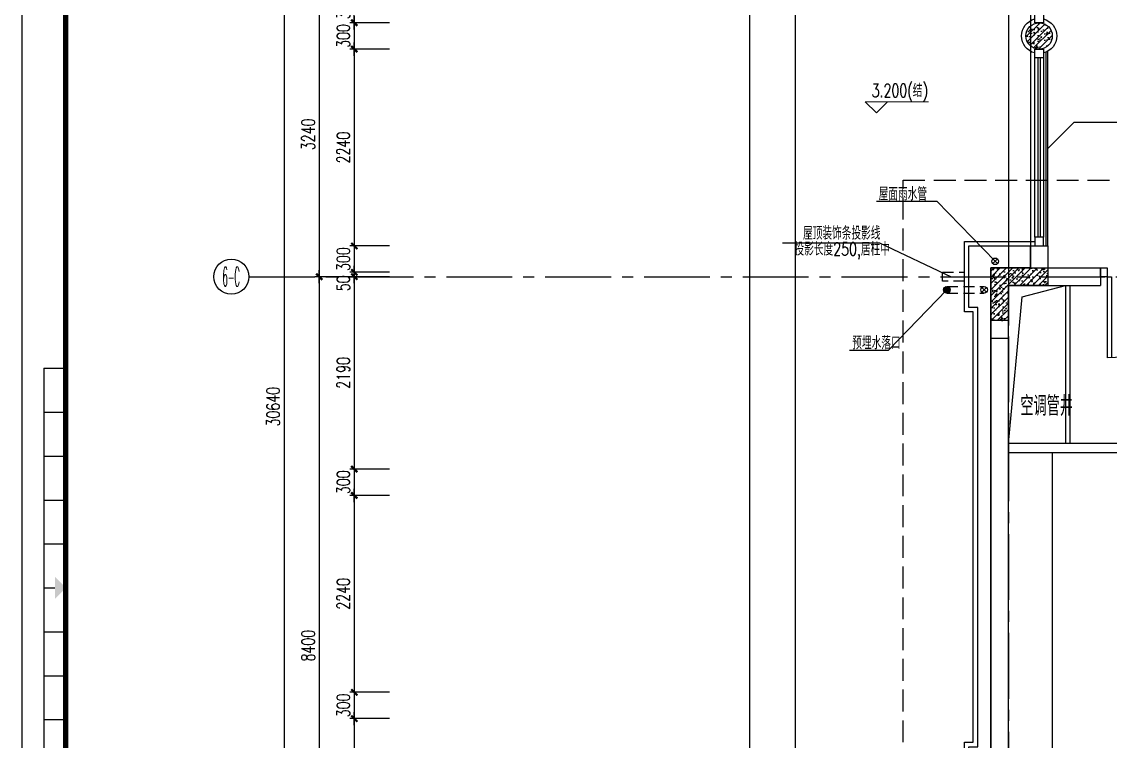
# Model space of a CAD drawing. Extents: x -395226 to -176901, y -140672 to 68263.
# Drawn here: x -277852 to -265455, y 36792 to 44981 of the extents above; entities that cross this region are included whole.
import ezdxf
from ezdxf.enums import TextEntityAlignment as Align

# ---------------------------------------------------------------- set-up
doc = ezdxf.new("R2010")
doc.units = 0
doc.header["$LTSCALE"] = 1000
doc.header["$MEASUREMENT"] = 0
for name, pattern in [('ACAD_ISO08W100', [36, 24, -3, 6, -3]), ('DASH', [0.35, 0.25, -0.1]), ('HIDDEN', [0.375, 0.25, -0.125]), ('HIDDEN2', [0.1875, 0.125, -0.0625]), ('Plans$0$CENTER2', [1.125, 0.75, -0.125, 0.125, -0.125])]:
    doc.linetypes.add(name, pattern=pattern)
doc.layers.get('0').update_dxf_attribs({"linetype": 'CONTINUOUS'})
doc.layers.get('Defpoints').update_dxf_attribs({"linetype": 'CONTINUOUS'})
for name, color, linetype in [('A-AXIS', 3, 'CONTINUOUS'), ('A-AXIS-TEXT', 7, 'CONTINUOUS'), ('A-COLUMN', 1, 'CONTINUOUS'), ('A-COLUMN-hatch', 252, 'CONTINUOUS'), ('A-DIM', 201, 'CONTINUOUS'), ('A-DOTE', 8, 'ACAD_ISO08W100'), ('A-FACADE', 5, 'CONTINUOUS'), ('A-FIN-GRAN', 34, 'CONTINUOUS'), ('A-FIN-METAL', 150, 'CONTINUOUS'), ('A-FUR', 251, 'CONTINUOUS'), ('A-LINE', 8, 'CONTINUOUS'), ('A-NOTE', 150, 'CONTINUOUS'), ('A-PUB-DIM', 3, 'CONTINUOUS'), ('A-RAIN', 6, 'CONTINUOUS'), ('A-ROOF', 7, 'CONTINUOUS'), ('A-TEXT-CN', 31, 'CONTINUOUS'), ('A-WALL', 2, 'CONTINUOUS'), ('A-WINDOW', 4, 'CONTINUOUS'), ('A-隔墙', 3, 'CONTINUOUS'), ('Plans$0$Grid', 9, 'Plans$0$CENTER2'), ('图框', 7, 'CONTINUOUS')]:
    doc.layers.add(name, color=color, linetype=linetype)
doc.layers.add('A-LEVEL', color=135, linetype='CONTINUOUS', lineweight=0)
doc.styles.add('_HZTXT', font='tjromans.shx', dxfattribs={"width": 0.7, "bigfont": 'tjhztxt.shx'})
doc.styles.add('COMPLEX', font='COMPLEX')
doc.styles.add('DIM_FONT', font='SIMPLEX', dxfattribs={"width": 0.7, "bigfont": 'GBCBIG'})
doc.styles.add('PRC-S', font='tjromans.shx', dxfattribs={"width": 0.7, "bigfont": 'tjhztxt.shx'})
doc.styles.add('zjz', font='tjromans.shx', dxfattribs={"width": 0.7, "height": 500, "bigfont": 'tjhztxt.shx'})
doc.dimstyles.new('DIM100', dxfattribs={"dimscale": 100, "dimtxt": 3, "dimasz": 0.01, "dimexe": 1, "dimexo": 1, "dimgap": 1, "dimtad": 1, "dimdec": 0, "dimzin": 0, "dimdsep": 46, "dimtxsty": 'DIM_FONT', "dimblk1": '_DIMX', "dimblk2": '_DIMX', "dimsah": 1, "dimcen": 0.01, "dimclrd": 256, "dimclre": 256, "dimclrt": 7, "dimadec": 0, "dimazin": 0, "dimtfac": 1, "dimtdec": 0, "dimtix": 1, "dimtmove": 2, "dimatfit": 3, "dimldrblk": '_DIMX', "dimfxl": 0, "dimtolj": 1, "dimtzin": 5, "dimarcsym": 0})

# ---------------------------------------------------------------- blocks, each defined once
blk = doc.blocks.new('_DIMX')
blk.add_line((-150, 0), (150, 0))
at = {"const_width": 50}
blk.add_lwpolyline([(-70, -70), (70, 70)], dxfattribs=at)
blk = doc.blocks.new('*D486')
at = {"layer": 'A-PUB-DIM', "lineweight": -2}
for p, q in [((-26847.54071439872, 9239.999996107537), (-27448.22963262349, 9239.999996107537)), ((-27398.22963262349, 9239.499996107537), (-27398.22963262349, 6000.500001208857)), ((-26847.54071439872, 6000.000001208857), (-27448.22963262349, 6000.000001208857))]:
    blk.add_line(p, q, dxfattribs=at)
at = {"layer": 'Defpoints', "color": 0}
for p in [(-26797.54071439872, 9239.999996107537), (-27398.22963262349, 6000.000001208857), (-26797.54071439872, 6000.000001208857)]:
    blk.add_point(p, dxfattribs=at)
at = {"layer": 'A-PUB-DIM', "lineweight": -2, "xscale": 0.5, "yscale": 0.5, "zscale": 0.5}
for p, rotation in [((-27398.22963262349, 9239.999996107537), 90), ((-27398.22963262349, 6000.000001208857), 270)]:
    blk.add_blockref('_DIMX', p, dxfattribs=dict(at, rotation=rotation))
at = {"layer": 'A-PUB-DIM', "insert": (-27523.22963262349, 7619.999998658193), "char_height": 150, "attachment_point": 5, "rotation": 90, "style": 'DIM_FONT'}
blk.add_mtext('\\A1;3240', dxfattribs=at)
blk = doc.blocks.new('*D487')
at = {"layer": 'A-PUB-DIM', "lineweight": -2}
for p, q in [((-26847.54071439872, 6000.000001208857), (-27448.22963262349, 6000.000001208857)), ((-27398.22963262349, 5999.500001208857), (-27398.22963262349, -2399.499995177146)), ((-26847.54071439872, -2399.999995177146), (-27448.22963262349, -2399.999995177146))]:
    blk.add_line(p, q, dxfattribs=at)
at = {"layer": 'Defpoints', "color": 0}
for p in [(-26797.54071439872, 6000.000001208857), (-27398.22963262349, -2399.999995177146), (-26797.54071439872, -2399.999995177146)]:
    blk.add_point(p, dxfattribs=at)
at = {"layer": 'A-PUB-DIM', "lineweight": -2, "xscale": 0.5, "yscale": 0.5, "zscale": 0.5}
for p, rotation in [((-27398.22963262349, 6000.000001208857), 90), ((-27398.22963262349, -2399.999995177146), 270)]:
    blk.add_blockref('_DIMX', p, dxfattribs=dict(at, rotation=rotation))
at = {"layer": 'A-PUB-DIM', "insert": (-27523.22963262349, 1800.000003015851), "char_height": 150, "attachment_point": 5, "rotation": 90, "style": 'DIM_FONT'}
blk.add_mtext('\\A1;8400', dxfattribs=at)
blk = doc.blocks.new('*D489')
at = {"layer": 'A-PUB-DIM', "lineweight": -2}
for p, q in [((-26539.83046377753, 19840.0000021781), (-27848.22963262349, 19840.0000021781)), ((-27798.22963262349, 19839.5000021781), (-27798.22963262349, -10799.49999843026)), ((-26539.83046377753, -10799.99999843026), (-27848.22963262349, -10799.99999843026))]:
    blk.add_line(p, q, dxfattribs=at)
at = {"layer": 'Defpoints', "color": 0}
for p in [(-26489.83046377753, 19840.0000021781), (-27798.22963262349, -10799.99999843026), (-26489.83046377753, -10799.99999843026)]:
    blk.add_point(p, dxfattribs=at)
at = {"layer": 'A-PUB-DIM', "lineweight": -2, "xscale": 0.5, "yscale": 0.5, "zscale": 0.5}
for p, rotation in [((-27798.22963262349, 19840.0000021781), 90), ((-27798.22963262349, -10799.99999843026), 270)]:
    blk.add_blockref('_DIMX', p, dxfattribs=dict(at, rotation=rotation))
at = {"layer": 'A-PUB-DIM', "insert": (-27923.22963262349, 4520.000001873918), "char_height": 150, "attachment_point": 5, "rotation": 90, "style": 'DIM_FONT'}
blk.add_mtext('\\A1;30640', dxfattribs=at)
blk = doc.blocks.new('_AXISO')
blk.add_circle((0, 0), 0.5)
at = {"layer": 'A-AXIS-TEXT', "style": 'COMPLEX', "width": 1.041666666666667}
blk.add_attdef('A', text='', height=0.56, dxfattribs=at).set_placement((-0.25, -0.28), (0.25, -0.28), align=Align.FIT)
blk = doc.blocks.new('*D438')
at = {"layer": 'A-DIM', "lineweight": -2}
for p, q in [((-273664.8500805426, 44969.81240988581), (-274114.8500805424, 44969.81240988581)), ((-274064.8500805424, 44970.31240988581), (-274064.8500805424, 44970.81240988581)), ((-274064.8500805424, 44969.81240988581), (-274064.8500805424, 44669.81240988511)), ((-273664.8500805424, 44669.81240988511), (-274114.8500805424, 44669.81240988511)), ((-274064.8500805424, 44669.31240988511), (-274064.8500805424, 44668.81240988511))]:
    blk.add_line(p, q, dxfattribs=at)
at = {"layer": 'Defpoints', "color": 0}
for p in [(-273614.8500805426, 44969.81240988581), (-274064.8500805424, 44669.81240988511), (-273614.8500805424, 44669.81240988511)]:
    blk.add_point(p, dxfattribs=at)
at = {"layer": 'A-DIM', "lineweight": -2, "xscale": 0.5, "yscale": 0.5, "zscale": 0.5}
for p, rotation in [((-274064.8500805424, 44969.81240988581), 270), ((-274064.8500805424, 44669.81240988511), 90)]:
    blk.add_blockref('_DIMX', p, dxfattribs=dict(at, rotation=rotation))
at = {"layer": 'A-DIM', "insert": (-274189.8500805424, 44819.81240988542), "char_height": 150, "attachment_point": 5, "rotation": 90, "style": 'DIM_FONT'}
blk.add_mtext('\\A1;300', dxfattribs=at)
blk = doc.blocks.new('*D439')
at = {"layer": 'A-DIM', "lineweight": -2}
for p, q in [((-273664.8500805424, 44669.81240988511), (-274114.8500805419, 44669.81240988511)), ((-274064.8500805419, 44669.31240988511), (-274064.8500805419, 42430.3124098851)), ((-273664.8500805416, 42429.8124098851), (-274114.8500805419, 42429.8124098851))]:
    blk.add_line(p, q, dxfattribs=at)
at = {"layer": 'Defpoints', "color": 0}
for p in [(-273614.8500805424, 44669.81240988511), (-274064.8500805419, 42429.8124098851), (-273614.8500805416, 42429.8124098851)]:
    blk.add_point(p, dxfattribs=at)
at = {"layer": 'A-DIM', "lineweight": -2, "xscale": 0.5, "yscale": 0.5, "zscale": 0.5}
for p, rotation in [((-274064.8500805419, 44669.81240988511), 90), ((-274064.8500805419, 42429.8124098851), 270)]:
    blk.add_blockref('_DIMX', p, dxfattribs=dict(at, rotation=rotation))
at = {"layer": 'A-DIM', "insert": (-274189.8500805419, 43549.81240988506), "char_height": 150, "attachment_point": 5, "rotation": 90, "style": 'DIM_FONT'}
blk.add_mtext('\\A1;2240', dxfattribs=at)
blk = doc.blocks.new('*D440')
at = {"layer": 'A-DIM', "lineweight": -2}
for p, q in [((-273664.8500805416, 42429.8124098851), (-274114.8500805414, 42429.8124098851)), ((-274064.8500805414, 42430.3124098851), (-274064.8500805414, 42430.8124098851)), ((-274064.8500805414, 42429.8124098851), (-274064.8500805414, 42129.8124098851)), ((-273664.8500805414, 42129.8124098851), (-274114.8500805414, 42129.8124098851)), ((-274064.8500805414, 42129.3124098851), (-274064.8500805414, 42128.8124098851))]:
    blk.add_line(p, q, dxfattribs=at)
at = {"layer": 'Defpoints', "color": 0}
for p in [(-273614.8500805416, 42429.8124098851), (-274064.8500805414, 42129.8124098851), (-273614.8500805414, 42129.8124098851)]:
    blk.add_point(p, dxfattribs=at)
at = {"layer": 'A-DIM', "lineweight": -2, "xscale": 0.5, "yscale": 0.5, "zscale": 0.5}
for p, rotation in [((-274064.8500805414, 42429.8124098851), 270), ((-274064.8500805414, 42129.8124098851), 90)]:
    blk.add_blockref('_DIMX', p, dxfattribs=dict(at, rotation=rotation))
at = {"layer": 'A-DIM', "insert": (-274189.8500805414, 42279.81240988505), "char_height": 150, "attachment_point": 5, "rotation": 90, "style": 'DIM_FONT'}
blk.add_mtext('\\A1;300', dxfattribs=at)
blk = doc.blocks.new('*D441')
at = {"layer": 'A-DIM', "lineweight": -2}
for p, q in [((-273664.8500805414, 42079.81240980745), (-274114.850080541, 42079.81240980745)), ((-274064.850080541, 42079.31240980745), (-274064.850080541, 39890.31240988515)), ((-273664.8500805407, 39889.81240988515), (-274114.850080541, 39889.81240988515))]:
    blk.add_line(p, q, dxfattribs=at)
at = {"layer": 'Defpoints', "color": 0}
for p in [(-273614.8500805414, 42079.81240980745), (-274064.850080541, 39889.81240988515), (-273614.8500805407, 39889.81240988515)]:
    blk.add_point(p, dxfattribs=at)
at = {"layer": 'A-DIM', "lineweight": -2, "xscale": 0.5, "yscale": 0.5, "zscale": 0.5}
for p, rotation in [((-274064.850080541, 42079.81240980745), 90), ((-274064.850080541, 39889.81240988515), 270)]:
    blk.add_blockref('_DIMX', p, dxfattribs=dict(at, rotation=rotation))
at = {"layer": 'A-DIM', "insert": (-274189.850080541, 40984.81240984626), "char_height": 150, "attachment_point": 5, "rotation": 90, "style": 'DIM_FONT'}
blk.add_mtext('\\A1;2190', dxfattribs=at)
blk = doc.blocks.new('*D442')
at = {"layer": 'A-DIM', "lineweight": -2}
for p, q in [((-273664.85008054, 39889.81240988515), (-274114.8500805399, 39889.81240988515)), ((-274064.8500805399, 39890.31240988515), (-274064.8500805399, 39890.81240988515)), ((-274064.8500805399, 39889.81240988515), (-274064.8500805399, 39589.81240988515)), ((-273664.8500805399, 39589.81240988515), (-274114.8500805399, 39589.81240988515)), ((-274064.8500805399, 39589.31240988515), (-274064.8500805399, 39588.81240988515))]:
    blk.add_line(p, q, dxfattribs=at)
at = {"layer": 'Defpoints', "color": 0}
for p in [(-273614.85008054, 39889.81240988515), (-274064.8500805399, 39589.81240988515), (-273614.8500805399, 39589.81240988515)]:
    blk.add_point(p, dxfattribs=at)
at = {"layer": 'A-DIM', "lineweight": -2, "xscale": 0.5, "yscale": 0.5, "zscale": 0.5}
for p, rotation in [((-274064.8500805399, 39889.81240988515), 270), ((-274064.8500805399, 39589.81240988515), 90)]:
    blk.add_blockref('_DIMX', p, dxfattribs=dict(at, rotation=rotation))
at = {"layer": 'A-DIM', "insert": (-274189.8500805399, 39739.81240988511), "char_height": 150, "attachment_point": 5, "rotation": 90, "style": 'DIM_FONT'}
blk.add_mtext('\\A1;300', dxfattribs=at)
blk = doc.blocks.new('*D443')
at = {"layer": 'A-DIM', "lineweight": -2}
for p, q in [((-273664.8500805406, 39589.81240988515), (-274114.8500805399, 39589.81240988515)), ((-274064.8500805399, 39589.31240988515), (-274064.8500805399, 37350.31240988521)), ((-273664.8500805395, 37349.81240988521), (-274114.8500805399, 37349.81240988521))]:
    blk.add_line(p, q, dxfattribs=at)
at = {"layer": 'Defpoints', "color": 0}
for p in [(-273614.8500805406, 39589.81240988515), (-274064.8500805399, 37349.81240988521), (-273614.8500805395, 37349.81240988521)]:
    blk.add_point(p, dxfattribs=at)
at = {"layer": 'A-DIM', "lineweight": -2, "xscale": 0.5, "yscale": 0.5, "zscale": 0.5}
for p, rotation in [((-274064.8500805399, 39589.81240988515), 90), ((-274064.8500805399, 37349.81240988521), 270)]:
    blk.add_blockref('_DIMX', p, dxfattribs=dict(at, rotation=rotation))
at = {"layer": 'A-DIM', "insert": (-274189.8500805399, 38469.81240988514), "char_height": 150, "attachment_point": 5, "rotation": 90, "style": 'DIM_FONT'}
blk.add_mtext('\\A1;2240', dxfattribs=at)
blk = doc.blocks.new('*D444')
at = {"layer": 'A-DIM', "lineweight": -2}
for p, q in [((-273664.8500805394, 37349.81240988521), (-274114.8500805391, 37349.81240988521)), ((-274064.8500805391, 37350.31240988521), (-274064.8500805391, 37350.81240988521)), ((-274064.8500805391, 37349.81240988521), (-274064.8500805391, 37049.81240988521)), ((-273664.8500805392, 37049.81240988521), (-274114.8500805391, 37049.81240988521)), ((-274064.8500805391, 37049.31240988521), (-274064.8500805391, 37048.81240988521))]:
    blk.add_line(p, q, dxfattribs=at)
at = {"layer": 'Defpoints', "color": 0}
for p in [(-273614.8500805394, 37349.81240988521), (-274064.8500805391, 37049.81240988521), (-273614.8500805392, 37049.81240988521)]:
    blk.add_point(p, dxfattribs=at)
at = {"layer": 'A-DIM', "lineweight": -2, "xscale": 0.5, "yscale": 0.5, "zscale": 0.5}
for p, rotation in [((-274064.8500805391, 37349.81240988521), 270), ((-274064.8500805391, 37049.81240988521), 90)]:
    blk.add_blockref('_DIMX', p, dxfattribs=dict(at, rotation=rotation))
at = {"layer": 'A-DIM', "insert": (-274189.8500805391, 37199.81240988517), "char_height": 150, "attachment_point": 5, "rotation": 90, "style": 'DIM_FONT'}
blk.add_mtext('\\A1;300', dxfattribs=at)
blk = doc.blocks.new('*D445')
at = {"layer": 'A-DIM', "lineweight": -2}
for p, q in [((-273664.8500805425, 37049.81240988511), (-274114.850080542, 37049.81240988511)), ((-274064.850080542, 37049.31240988511), (-274064.850080542, 34810.3124098851)), ((-273664.8500805416, 34809.8124098851), (-274114.850080542, 34809.8124098851))]:
    blk.add_line(p, q, dxfattribs=at)
at = {"layer": 'Defpoints', "color": 0}
for p in [(-273614.8500805425, 37049.81240988511), (-274064.850080542, 34809.8124098851), (-273614.8500805416, 34809.8124098851)]:
    blk.add_point(p, dxfattribs=at)
at = {"layer": 'A-DIM', "lineweight": -2, "xscale": 0.5, "yscale": 0.5, "zscale": 0.5}
for p, rotation in [((-274064.850080542, 37049.81240988511), 90), ((-274064.850080542, 34809.8124098851), 270)]:
    blk.add_blockref('_DIMX', p, dxfattribs=dict(at, rotation=rotation))
at = {"layer": 'A-DIM', "insert": (-274189.850080542, 35929.81240988506), "char_height": 150, "attachment_point": 5, "rotation": 90, "style": 'DIM_FONT'}
blk.add_mtext('\\A1;2240', dxfattribs=at)
blk = doc.blocks.new('*D453')
at = {"layer": 'A-DIM', "lineweight": -2}
for p, q in [((-273664.8500805414, 42129.8124098851), (-274114.8500805414, 42129.8124098851)), ((-273664.8500805416, 42079.81240980745), (-274114.8500805414, 42079.81240980745)), ((-274064.8500805414, 42130.3124098851), (-274064.8500805414, 42130.8124098851)), ((-274064.8500805414, 42079.81240980745), (-274064.8500805414, 42129.8124098851)), ((-274064.8500805414, 42079.31240980745), (-274064.8500805414, 42078.81240980745))]:
    blk.add_line(p, q, dxfattribs=at)
at = {"layer": 'Defpoints', "color": 0}
for p in [(-274064.8500805414, 42129.8124098851), (-273614.8500805414, 42129.8124098851), (-273614.8500805416, 42079.81240980745)]:
    blk.add_point(p, dxfattribs=at)
at = {"layer": 'A-DIM', "lineweight": -2, "xscale": 0.5, "yscale": 0.5, "zscale": 0.5}
for p, rotation in [((-274064.8500805414, 42129.8124098851), 270), ((-274064.8500805414, 42079.81240980745), 90)]:
    blk.add_blockref('_DIMX', p, dxfattribs=dict(at, rotation=rotation))
at = {"layer": 'A-DIM', "insert": (-274189.8500805414, 42004.81240984622), "char_height": 150, "attachment_point": 5, "rotation": 90, "style": 'DIM_FONT'}
blk.add_mtext('\\A1;50', dxfattribs=at)
blk = doc.blocks.new('*D454')
at = {"layer": 'A-DIM', "lineweight": -2}
for p, q in [((-273664.8500805424, 45319.81240980745), (-274114.8500805424, 45319.81240980745)), ((-274064.8500805424, 45320.31240980745), (-274064.8500805424, 45320.81240980745)), ((-274064.8500805424, 44969.81240988581), (-274064.8500805424, 45319.81240980745)), ((-273664.8500805426, 44969.81240988581), (-274114.8500805424, 44969.81240988581)), ((-274064.8500805424, 44969.31240988581), (-274064.8500805424, 44968.81240988581))]:
    blk.add_line(p, q, dxfattribs=at)
at = {"layer": 'Defpoints', "color": 0}
for p in [(-274064.8500805424, 45319.81240980745), (-273614.8500805424, 45319.81240980745), (-273614.8500805426, 44969.81240988581)]:
    blk.add_point(p, dxfattribs=at)
at = {"layer": 'A-DIM', "lineweight": -2, "xscale": 0.5, "yscale": 0.5, "zscale": 0.5}
for p, rotation in [((-274064.8500805424, 45319.81240980745), 270), ((-274064.8500805424, 44969.81240988581), 90)]:
    blk.add_blockref('_DIMX', p, dxfattribs=dict(at, rotation=rotation))
at = {"layer": 'A-DIM', "insert": (-274189.8500805424, 45144.81240984659), "char_height": 150, "attachment_point": 5, "rotation": 90, "style": 'DIM_FONT'}
blk.add_mtext('\\A1;350', dxfattribs=at)
blk = doc.blocks.new('Columes_2F')
at = {"layer": 'A-COLUMN-hatch'}
h = blk.add_hatch(dxfattribs=at)
h.set_pattern_fill('钢筋混凝土', color=256, scale=20, style=0)
h.set_pattern_definition([(45, (-10829.38220149279, 19389.99999903142), (-35.35533905932737, 35.35533905932738), []), (50, (-10829.38220149279, 19389.99999903142), (143.4520365201507, -12.55042699651902), [15, -165]), (355, (-10829.38220149279, 19389.99999903142), (-27.7502667226, 150.4384267400024), [12, -132]), (100.4514, (-10817.42786549279, 19388.95413103142), (115.7018763428043, 137.8879084121907), [12.748038, -140.2284224]), (46.18420000000001, (-10829.38220149279, 19429.99999903142), (213.4482097251289, -33.10380286580362), [22.5, -247.5]), (96.6356, (-10811.59485249279, 19427.24133763143), (186.9325411097407, 194.8235741800883), [19.1220576, -210.3426]), (351.1842, (-10829.38220149279, 19429.99999903142), (186.9323890267254, 194.8237201850649), [18, -198]), (21, (-10809.38220149279, 19419.99999903142), (119.3814104236923, -80.52377813306776), [15, -165]), (326.0000000000001, (-10809.38220149279, 19419.99999903142), (48.66306638431634, 145.0300090093706), [12, -132]), (71.4514, (-10799.43375489279, 19413.28967783142), (168.044525716298, 64.50609934199048), [12.748038, -140.2284224]), (37.50000000000001, (-10829.38220149279, 19389.99999903142), (2.431971063458134, 66.5787707662623), [0, -130.4, 0, -134, 0, -132.5]), (7.499999999999999, (-10829.38220149279, 19389.99999903142), (52.61390748842972, 78.88234237647205), [0, -76.39999999999999, 0, -127.4, 0, -50.5]), (327.5, (-10873.98220149279, 19389.99999903142), (106.7644872344818, -4.51097434687596), [0, -50, 0, -156, 0, -207]), (317.5, (-10893.98220149279, 19389.99999903142), (116.6372338684772, 20.02099646646353), [0, -65, 0, -103.6, 0, -147])])
edge = h.paths.add_edge_path()
edge.add_arc((-10679.38220149279, 19539.99999903142), 150, 0, 360)
h = blk.add_hatch(dxfattribs=at)
h.set_pattern_fill('钢筋混凝土', color=256, scale=20, style=0)
h.set_pattern_definition([(45, (-11229.38219558448, 16299.99999895366), (-35.35533905932737, 35.35533905932738), []), (50, (-11229.38219558448, 16299.99999895366), (143.4520365201507, -12.55042699651902), [15, -165]), (355, (-11229.38219558448, 16299.99999895366), (-27.7502667226, 150.4384267400024), [12, -132]), (100.4514, (-11217.42785958448, 16298.95413095366), (115.7018763428043, 137.8879084121907), [12.748038, -140.2284224]), (46.18420000000001, (-11229.38219558448, 16339.99999895366), (213.4482097251289, -33.10380286580362), [22.5, -247.5]), (96.6356, (-11211.59484658448, 16337.24133755366), (186.9325411097407, 194.8235741800883), [19.1220576, -210.3426]), (351.1842, (-11229.38219558448, 16339.99999895366), (186.9323890267254, 194.8237201850649), [18, -198]), (21, (-11209.38219558448, 16329.99999895366), (119.3814104236923, -80.52377813306776), [15, -165]), (326.0000000000001, (-11209.38219558448, 16329.99999895366), (48.66306638431634, 145.0300090093706), [12, -132]), (71.4514, (-11199.43374898448, 16323.28967775366), (168.044525716298, 64.50609934199048), [12.748038, -140.2284224]), (37.50000000000001, (-11229.38219558448, 16299.99999895366), (2.431971063458134, 66.5787707662623), [0, -130.4, 0, -134, 0, -132.5]), (7.499999999999999, (-11229.38219558448, 16299.99999895366), (52.61390748842972, 78.88234237647205), [0, -76.39999999999999, 0, -127.4, 0, -50.5]), (327.5, (-11273.98219558448, 16299.99999895366), (106.7644872344818, -4.51097434687596), [0, -50, 0, -156, 0, -207]), (317.5, (-11293.98219558448, 16299.99999895366), (116.6372338684772, 20.02099646646353), [0, -65, 0, -103.6, 0, -147])])
edge = h.paths.add_edge_path()
edge.add_line((-11229.38219558448, 16899.99999895366), (-10579.38220308535, 16899.99999895366))
edge.add_line((-10579.38220308535, 16899.99999895366), (-10579.38220308535, 16699.99999895366))
edge.add_line((-10579.38220308535, 16699.99999895366), (-11029.38219558448, 16699.99999895366))
edge.add_line((-11029.38219558448, 16699.99999895366), (-11029.38219558448, 16299.99999895366))
edge.add_line((-11029.38219558448, 16299.99999895366), (-11229.38219558448, 16299.99999895366))
edge.add_line((-11229.38219558448, 16299.99999895366), (-11229.38219558448, 16899.99999895366))
edge.add_line((-11229.38219558448, 16899.99999895366), (-11029.38219558448, 16899.99999895366))
blk.add_lwpolyline([(-11229.38219558448, 16899.99999895366), (-10579.38220308535, 16899.99999895366), (-10579.38220308535, 16699.99999895366), (-11029.38219558448, 16699.99999895366), (-11029.38219558448, 16299.99999895366), (-11229.38219558448, 16299.99999895366), (-11229.38219558448, 16899.99999895366), (-11029.38219558448, 16899.99999895366)])
blk.add_circle((-10679.38220149279, 19539.99999903142), 150)
blk = doc.blocks.new('A$C052B07B1')
at = {"layer": 'A-FIN-GRAN'}
for start, end in [(104.477512185936, 255.522487814064), (284.477512185936, 75.52248781406404)]:
    blk.add_arc((2.728484105318785e-12, 1.818989403545856e-12), 200, start, end, dxfattribs=at)
at = {"layer": 'A-WINDOW'}
for points in [[(-49.99999999999727, 250.0000000000018), (-49.99999999999727, 150.0000000000018), (50.00000000000273, 150.0000000000018), (50.00000000000273, 250.0000000000018)], [(-49.99999999999727, -149.9999999999982), (-49.99999999999727, -249.9999999999982), (50.00000000000273, -249.9999999999982), (50.00000000000273, -149.9999999999982)]]:
    blk.add_lwpolyline(points, close=True, dxfattribs=at)
blk = doc.blocks.new('D10')
for p, q in [((75.00000000023283, 0), (74.99999999988358, 925)), ((125.0000000001164, 0), (124.9999999998254, 923.6476599997841)), ((75.00000000023283, 0), (125.0000000001164, 0))]:
    blk.add_line(p, q)
blk.add_lwpolyline([(75.00000000023283, 0), (0, 0), (0, -99.99999999976717), (75.00000000011642, -99.99999999976717)], close=True)
blk.add_arc((75.00000000023283, 0), 925, 0, 90)
blk = doc.blocks.new('dr-1000_swing')
at = {"layer": 'A-WINDOW', "xscale": -1, "rotation": 270}
blk.add_blockref('D10', (99.99999999976717, -3.783497959375381e-10), dxfattribs=at)
blk = doc.blocks.new('A$C27EA7CCC')
at = {"layer": 'A-LEVEL', "linetype": 'ByBlock'}
blk.add_lwpolyline([(1018.234708527627, 509.1178301798936), (509.1178260549204, 0.0009477071580477059), (0.0009435822139494121, 509.1178301798936), (2880.000943663646, 509.1178301798936)], dxfattribs=at)
at = {"layer": 'A-LEVEL', "style": 'zjz', "width": 0.7}
for tag, p in [('-6.000（建筑）', (3635.411589277443, 1345.731099795958)), ('-6.300（结构）', (3635.411589277443, 644.9960012989468))]:
    blk.add_attdef(tag, text='', height=600, dxfattribs=at).set_placement(p, align=Align.RIGHT)
blk = doc.blocks.new('TJAD_TK_A0')
at = {"layer": '图框'}
for p, q in [((1517.499779785468, -436.6485592147988), (1517.499779785468, -431.6485592147988)), ((1527.499779785468, -436.6485592147988), (1527.499779785468, -431.6485592147988)), ((1537.499779785468, -436.6485592147988), (1537.499779785468, -431.6485592147988)), ((1547.499779785468, -436.6485592147988), (1547.499779785468, -431.6485592147988)), ((1557.499779785468, -436.6485592147988), (1557.499779785468, -431.6485592147988)), ((1577.499779785468, -436.6485592147988), (1577.499779785468, -431.6485592147988)), ((1587.499779785468, -436.6485592147988), (1587.499779785468, -431.6485592147988)), ((1597.499779785468, -436.6485592147988), (1597.499779785468, -431.6485592147988)), ((1517.499779785468, -436.6485592147988), (1617.499779785468, -436.6485592147988)), ((972.9997797854701, -441.7027941768342), (2161.999779785468, -441.7027941768342))]:
    blk.add_line(p, q, dxfattribs=at)
at = {"layer": '图框', "const_width": 1.2}
blk.add_lwpolyline([(2151.999779785468, -431.7027941768342), (2151.999779785468, 389.2972058231657), (997.9997797854681, 389.2972058231657), (997.9997797854681, -431.7027941768342)], close=True, dxfattribs=at)
at = {"layer": '图框', "const_width": 0.3}
blk.add_lwpolyline([(1567.499779785468, -434.1485592147628), (1567.499779785468, -436.6485592147988)], dxfattribs=at)
at = {"layer": '图框'}
blk.add_solid([(1569.999779785432, -434.1485592147628), (1564.999779785416, -434.1485592147628), (1567.499779785468, -431.6485592147988)], dxfattribs=at)
blk = doc.blocks.new('floor drain@75')
at = {"layer": 'A-RAIN'}
h = blk.add_hatch(dxfattribs=at)
h.set_pattern_fill('ANSI31', color=256, scale=0.2, style=0)
h.set_pattern_definition([(45, (0, 0), (-0.01767766952966369, 0.01767766952966369), [])])
edge = h.paths.add_edge_path()
edge.add_arc((7.105427357601002e-15, -7.105427357601002e-15), 0.09375, 0, 360)
blk.add_circle((7.105427357601002e-15, -7.105427357601002e-15), 0.09375, dxfattribs=at)
blk = doc.blocks.new('RAIN PIPE@100x100')
for p, q in [((-26.51650429448637, -26.51650429449728), (26.51650429448637, 26.51650429449728)), ((-26.51650429448637, 26.51650429449728), (26.51650429448637, -26.51650429449728))]:
    blk.add_line(p, q)
blk.add_circle((0, 0), 37.5)
blk = doc.blocks.new('Grid')
at = {"layer": 'Plans$0$Grid', "color": 8}
for p, q in [((-22498.22963262349, 23319.99999610754), (-22498.22963262349, -15380.00000389246)), ((-19548.22963262349, 23319.99999610754), (-19548.22963262349, -15380.00000389246)), ((-28198.22963262349, 5999.999996107537), (8601.770367376506, 5999.999996107537))]:
    blk.add_line(p, q, dxfattribs=at)
at = {"layer": 'A-AXIS'}
ref = blk.add_blockref('_AXISO', (-28398.22963262349, 6000.000001208857), dxfattribs=dict(at, xscale=400.0000000232831, yscale=399.9999999941792, zscale=400))
ref.add_attrib('A', '6-C', dxfattribs={"layer": 'A-AXIS-TEXT', "height": 224, "style": 'COMPLEX', "width": 0.3016686182900976}).set_placement((-28498.22963265842, 5888.000001186039), (-28301.94391835766, 5888.000001186039), align=Align.FIT)
at = {"layer": 'A-PUB-DIM'}
for base, p1, p2, picture, middle in [((-27798.22963262349, -10799.99999843026), (-26489.83046377753, 19840.0000021781), (-26489.83046377753, -10799.99999843026), '*D489', (-27923.22963262349, 4520.000001873918)), ((-27398.22963262349, 6000.000001208857), (-26797.54071439872, 9239.999996107537), (-26797.54071439872, 6000.000001208857), '*D486', (-27523.22963262349, 7619.999998658193)), ((-27398.22963262349, -2399.999995177146), (-26797.54071439872, 6000.000001208857), (-26797.54071439872, -2399.999995177146), '*D487', (-27523.22963262349, 1800.000003015851))]:
    dim = blk.add_linear_dim(base=base, p1=p1, p2=p2, angle=90, dimstyle='DIM100', override={"dimscale": 50, "dimclrt": 256}, dxfattribs=at)
    dim.commit()
    dim.dimension.update_dxf_attribs({"geometry": picture, "text_midpoint": middle})

msp = doc.modelspace()

# ---------------------------------------------------------------- linework, layer by layer
for p, q in [((-269044.8500864475, 47319.81241258224), (-269044.8500864475, 27479.81243571379)), ((-266614.8500864475, 47219.8124349395), (-266614.8500864475, 42479.81240980743)), ((-269564.8500864475, 46969.81241092451), (-269564.8500864475, 29779.81240980745))]:
    msp.add_line(p, q)
at = {"layer": 'A-FACADE', "linetype": 'HIDDEN', "ltscale": 0.5}
msp.add_lwpolyline([(-267114.8500825293, 42029.81245418807), (-267364.8500825293, 42029.81245418807), (-267364.8500825293, 42129.81245418807), (-267114.8500825293, 42129.81245418807)], dxfattribs=at)
at = {"layer": 'A-FIN-GRAN'}
for points in [[(-261714.8500740288, 25179.81241374425), (-261714.8500740288, 24979.81240980745), (-261914.8500870448, 24979.81240980745), (-261914.8500870448, 24879.81240980745), (-262714.8500870448, 24879.81240980745), (-262714.8500870447, 24979.81240980748), (-266314.8500805403, 24979.81240980745), (-266314.8500805403, 24879.81240980745), (-267114.8500730395, 24879.81240980745), (-267114.8500730394, 25679.81240980745), (-267014.8500730395, 25679.81240980745), (-267014.8500730395, 30579.81240345971), (-267114.850076789, 30579.81240345971), (-267114.850076789, 31379.81240345971), (-267014.8500730395, 31379.81240345971), (-267014.8500730395, 35979.81240345971), (-267114.8500730395, 35979.81240345971), (-267114.8500730395, 36779.81240345971), (-267014.8500730395, 36779.81240345971), (-267014.8500730395, 41679.81240980745), (-267114.8500805392, 41679.81240980745), (-267114.8500805392, 42479.81240980745), (-266314.8500880401, 42479.81240980745)], [(-261764.8500740288, 25179.81241374425), (-261764.8500740288, 25029.81240980745), (-261964.8500870448, 25029.81240980745), (-261964.8500870448, 24929.81240980745), (-262664.8500870447, 24929.81240980745), (-262664.8500870446, 25029.81240980748), (-266364.8500805403, 25029.81240980745), (-266364.8500805403, 24929.81240980745), (-267064.8500730395, 24929.81240980745), (-267064.8500730394, 25629.81240980744), (-266964.8500730395, 25629.81240980745), (-266964.8500730395, 30629.81240345971), (-267064.850076789, 30629.81240345971), (-267064.850076789, 31329.81240345971), (-266964.8500730395, 31329.81240345971), (-266964.8500730395, 36029.81240345971), (-267064.8500730395, 36029.81240345971), (-267064.8500730395, 36729.81240345971), (-266964.8500730395, 36729.81240345971), (-266964.8500730395, 41729.81240980745), (-267064.8500805392, 41729.81240980745), (-267064.8500805392, 42429.81240980745), (-266314.8500880401, 42429.81240980745)]]:
    msp.add_lwpolyline(points, dxfattribs=at)
at = {"layer": 'A-FIN-METAL'}
for points in [[(-266184.8500896326, 42429.81240980745), (-266184.8500896326, 44636.50938208692)], [(-266164.8500896326, 42429.81240980745), (-266164.8500896326, 44646.60732912831)]]:
    msp.add_lwpolyline(points, dxfattribs=at)
at = {"layer": 'A-FUR'}
msp.add_lwpolyline([(-266114.8500762701, 40079.81241642537), (-266114.8500759571, 35979.81242184939)], dxfattribs=at)
at = {"layer": 'A-LINE'}
for p, q in [((-265964.8500787586, 41979.81241664889), (-265964.8500783264, 40179.81241658928)), ((-265914.8500787735, 41979.81241669359), (-265914.8500783264, 40179.81241664889))]:
    msp.add_line(p, q, dxfattribs=at)
msp.add_lwpolyline([(-266614.8500763297, 40179.81241644027), (-266457.7015412885, 41849.46005399292), (-265964.8500787586, 41979.81241664889)], dxfattribs=at)
at = {"layer": 'A-NOTE'}
for points in [[(-266164.8500896326, 43538.20986946788), (-265864.8500897108, 43838.20986947748), (-264264.8500863694, 43838.20986947748), (-263964.8500864476, 43538.20986946788)], [(-268118.6132415724, 42939.49448412048), (-267431.1389780192, 42939.49448413782), (-266764.8500805313, 42254.81240981511)], [(-269185.9845488628, 42464.49461725467), (-268081.1389800172, 42464.49461727202), (-267264.8500825293, 42079.8125429493)], [(-268424.9808950096, 41245.13033550208), (-267981.1389705274, 41245.13033548473), (-267314.8500730395, 41929.81240980745)]]:
    msp.add_lwpolyline(points, dxfattribs=at)
at = {"layer": 'A-RAIN', "linetype": 'HIDDEN2'}
for p, q in [((-267314.8500730395, 41967.31240980745), (-266889.8500805392, 41967.31240980745)), ((-267314.8500730395, 41892.31240980745), (-266889.8500805392, 41892.31240980745))]:
    msp.add_line(p, q, dxfattribs=at)
at = {"layer": 'A-ROOF', "linetype": 'DASH'}
msp.add_lwpolyline([(-256814.8500805392, 43179.81240980745), (-256814.8500805392, 24179.81240980745), (-267814.8500805391, 24179.81240980745), (-267814.8500805391, 43179.81240980744)], close=True, dxfattribs=at)
at = {"layer": 'A-WALL'}
for p, q in [((-266364.8500880401, 42179.81240980745), (-266364.8500880401, 42429.81240980745)), ((-266364.8500880401, 42429.81240980745), (-266164.8500880401, 42429.81240980745)), ((-266164.8500880401, 42429.81240980745), (-266164.8500880401, 42179.81240980745)), ((-266814.8500805404, 25179.81240980745), (-266814.8500805392, 42179.81240980745)), ((-266814.8500805392, 42179.81240980745), (-266364.8500880401, 42179.81240980745)), ((-266164.8500880401, 42179.81240980745), (-265564.8500880401, 42179.81240980745)), ((-265564.8500880401, 42179.81240980745), (-265564.8500880401, 41979.81240980744)), ((-266614.8500805408, 25379.81240980745), (-266614.8500805392, 41979.81240980745)), ((-266614.8500805392, 41979.81240980745), (-265564.8500880401, 41979.81240980745)), ((-266814.8500805392, 41379.81240980745), (-266614.8500805392, 41379.81240980745))]:
    msp.add_line(p, q, dxfattribs=at)
at = {"layer": 'A-WINDOW'}
for p, q in [((-266314.8500873176, 42529.81240980745), (-266314.8500864475, 44569.81240988523)), ((-266274.8500870659, 42529.81240980745), (-266274.8500870659, 44569.81240988523)), ((-266254.8500870655, 44569.81240988523), (-266254.8500870655, 42529.81240980745)), ((-266214.8500862982, 44569.81240988523), (-266214.8500862982, 42529.81240980745))]:
    msp.add_line(p, q, dxfattribs=at)
msp.add_lwpolyline([(-266214.8500880401, 42429.81240980745), (-266214.8500880401, 42529.81240980745), (-266314.8500880401, 42529.81240980745), (-266314.8500880401, 42429.81240980745)], dxfattribs=at)
at = {"layer": 'A-隔墙'}
msp.add_lwpolyline([(-266614.8500762701, 40079.81241642537), (-263964.8500805318, 40079.81241714062), (-263964.8500805318, 40179.81241714062), (-266614.8500763297, 40179.81241644027)], dxfattribs=at)
at = {"layer": 'Defpoints', "color": 6}
msp.add_lwpolyline([(-248814.8500805392, 55519.81240980743), (-253614.8500805392, 55519.81240980743), (-253614.8500805392, 52319.81240980745), (-258014.8500805391, 52319.81240980593), (-258014.8500805391, 51119.81240980593), (-263764.8500801696, 51119.81240631263), (-263764.8500801696, 52519.81241258368), (-269764.8500801697, 52519.81241258365), (-269764.8500801697, 47319.81241092451), (-266364.8500874753, 47319.81241092451), (-266364.8500880401, 42179.81240980745), (-266814.8500805392, 42179.81240980745), (-266814.8500805404, 25179.81240980745)], dxfattribs=at)

# ---------------------------------------------------------------- block references
at = {"layer": 'A-COLUMN'}
msp.add_blockref('Columes_2F', (-255585.4678849547, 25279.81241085379), dxfattribs=at)
at = {"layer": 'A-DOTE'}
msp.add_blockref('Grid', (-247066.6204479157, 36079.81241369991), dxfattribs=at)
at = {"layer": 'A-LEVEL', "linetype": 'ByBlock'}
ref = msp.add_blockref('A$C27EA7CCC', (-268244.7826278759, 43944.27797016187), dxfattribs=dict(at, xscale=0.25, yscale=0.25, zscale=0.25))
ref.add_attrib('-6.300（结构）', '3.200(结)', dxfattribs={"height": 150, "style": '_HZTXT', "width": 0.7}).set_placement((-267530.718761338, 44123.55613700575), align=Align.RIGHT)
at = {"layer": 'A-LINE', "xscale": -1, "rotation": 180}
msp.add_blockref('A$C052B07B1', (-266264.8500864475, 44819.81240988521), dxfattribs=at)
at = {"layer": 'A-RAIN', "rotation": 90}
for p in [(-266764.8500805352, 42254.81240981125), (-266889.8500805392, 41929.81240980745)]:
    msp.add_blockref('RAIN PIPE@100x100', p, dxfattribs=at)
at = {"layer": 'A-RAIN', "xscale": 400, "yscale": 400, "zscale": 400, "rotation": 180}
msp.add_blockref('floor drain@75', (-267314.8500730395, 41929.81240980745), dxfattribs=at)
at = {"layer": 'A-WINDOW', "ltscale": 15, "rotation": 270}
msp.add_blockref('dr-1000_swing', (-265564.8500880396, 42179.81240980745), dxfattribs=at)
at = {"layer": '图框', "xscale": 50, "yscale": 50, "zscale": 50, "rotation": 270}
msp.add_blockref('TJAD_TK_A0', (-255767.0044244736, 116912.9341646914), dxfattribs=at)

# ---------------------------------------------------------------- texts
at = {"layer": 'A-NOTE', "style": 'PRC-S', "width": 0.7}
for s, height, p in [('屋面雨水管', 149.9999999999999, (-268092.8857366423, 42946.52058709026)), ('屋顶装饰条投影线', 150, (-268953.8210610093, 42500.82219081574)), ('投影长度250,居柱中', 150, (-269051.0141169119, 42320.01858805444)), ('预埋水落口', 149.9999999999999, (-268393.1425635877, 41252.15643847186))]:
    msp.add_text(s, height=height, rotation=359.9999999966649, dxfattribs=at).set_placement(p)
at = {"layer": 'A-TEXT-CN', "style": 'PRC-S', "width": 0.7}
msp.add_text('空调管井', height=225, dxfattribs=at).set_placement((-266478.8249257587, 40496.45158979334))

# ---------------------------------------------------------------- dimensions: what is measured, and where the dimension line sits
at = {"layer": 'A-DIM'}
for p1, p2, distance, picture, middle in [((-273614.8500805426, 44969.81240988581), (-273614.8500805424, 45319.81240980745), 450, '*D454', (-274189.8500805424, 45144.81240984659)), ((-273614.8500805426, 44969.81240988581), (-273614.8500805424, 44669.81240988511), -450, '*D438', (-274189.8500805424, 44819.81240988542)), ((-273614.8500805424, 44669.81240988511), (-273614.8500805416, 42429.8124098851), -450.00000000029104, '*D439', (-274189.8500805419, 43549.81240988506)), ((-273614.8500805416, 42429.8124098851), (-273614.8500805414, 42129.8124098851), -450, '*D440', (-274189.8500805414, 42279.81240988505)), ((-273614.8500805414, 42079.81240980745), (-273614.8500805407, 39889.81240988515), -450.00000000029104, '*D441', (-274189.850080541, 40984.81240984626)), ((-273614.85008054, 39889.81240988515), (-273614.8500805399, 39589.81240988515), -450, '*D442', (-274189.8500805399, 39739.81240988511)), ((-273614.8500805406, 39589.81240988515), (-273614.8500805395, 37349.81240988521), -450.00000000040745, '*D443', (-274189.8500805399, 38469.81240988514)), ((-273614.8500805394, 37349.81240988521), (-273614.8500805392, 37049.81240988521), -449.9999999999418, '*D444', (-274189.8500805391, 37199.81240988517)), ((-273614.8500805425, 37049.81240988511), (-273614.8500805416, 34809.8124098851), -450.00000000034925, '*D445', (-274189.850080542, 35929.81240988506))]:
    dim = msp.add_aligned_dim(p1=p1, p2=p2, distance=distance, dimstyle='DIM100', override={"dimscale": 50, "dimclrt": 256}, dxfattribs=at)
    dim.commit()
    dim.dimension.update_dxf_attribs({"geometry": picture, "text_midpoint": middle})
dim = msp.add_linear_dim(base=(-274064.8500805414, 42129.8124098851), p1=(-273614.8500805416, 42079.81240980745), p2=(-273614.8500805414, 42129.8124098851), angle=89.9999999997332, dimstyle='DIM100', override={"dimscale": 50, "dimclrt": 256}, dxfattribs=at)
dim.commit()
dim.dimension.update_dxf_attribs({"geometry": '*D453', "text_midpoint": (-274189.8500805414, 42004.81240984622), "dimtype": 129})

doc.saveas('drawing.dxf')
